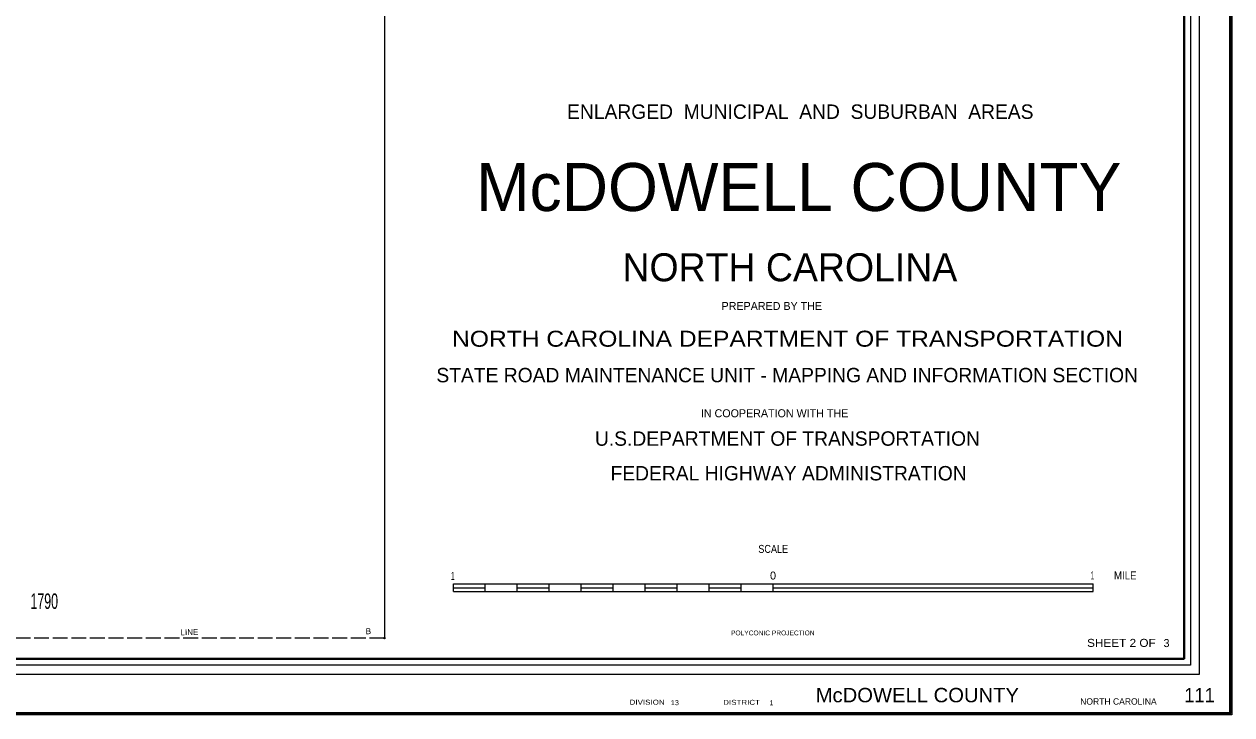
# Model space of a CAD drawing. Extents: x 299076 to 395779, y 196509 to 369634.
# Drawn here: x 371466 to 395769, y 255115 to 269009 of the extents above; entities that cross this region are included whole.
import ezdxf
from ezdxf.enums import TextEntityAlignment as Align

# ---------------------------------------------------------------- set-up
doc = ezdxf.new("R2010")
doc.units = 0
doc.header["$LTSCALE"] = 50
doc.header["$PDMODE"] = 32
doc.header["$PDSIZE"] = 25
doc.linetypes.add('LONG_DASHED', pattern=[7.5, 6, -1.5])
for name, color, linetype, lineweight in [('1', 7, 'Continuous', 25), ('20', 7, 'Continuous', 40), ('23', 7, 'Continuous', 25), ('25', 7, 'LONG_DASHED', 25), ('63', 7, 'Continuous', 25)]:
    doc.layers.add(name, color=color, linetype=linetype, lineweight=lineweight)
doc.layers.add('12', color=7, linetype='Continuous')
doc.layers.add('7', color=7, linetype='Continuous')

msp = doc.modelspace()

# ---------------------------------------------------------------- linework, layer by layer
at = {"layer": '1', "lineweight": 13}
msp.add_lwpolyline([(395769.01, 255114.72), (299138.37, 255114.72), (299138.37, 311511.76), (395769.01, 311511.76)], close=True, dxfattribs=at)
at = {"layer": '1'}
for p in [(378715.35, 256659.22), (395734.01, 255149.72)]:
    msp.add_point(p, dxfattribs=at)
at = {"layer": '20', "lineweight": 13}
for p, q in [((380102.54, 257597.16), (380102.54, 257746.91)), ((380102.54, 257746.91), (386539.91, 257746.91)), ((380102.54, 257672.04), (380746.28, 257672.04)), ((380746.28, 257597.16), (380746.28, 257746.91)), ((381390.01, 257597.16), (381390.01, 257746.91)), ((381390.01, 257672.04), (382033.75, 257672.04)), ((382033.75, 257597.16), (382033.75, 257746.91)), ((382677.49, 257597.16), (382677.49, 257746.91)), ((382677.49, 257672.04), (383321.23, 257672.04)), ((383321.23, 257597.16), (383321.23, 257746.91)), ((383964.96, 257597.16), (383964.96, 257746.91)), ((383964.96, 257672.04), (384608.7, 257672.04)), ((384608.7, 257597.16), (384608.7, 257746.91)), ((385252.44, 257597.16), (385252.44, 257746.91)), ((385252.44, 257672.04), (385896.18, 257672.04)), ((385896.18, 257597.16), (385896.18, 257746.91)), ((386539.91, 257672.04), (392977.29, 257672.04)), ((380102.54, 257597.16), (386539.91, 257597.16))]:
    msp.add_line(p, q, dxfattribs=at)
at = {"layer": '20'}
for points in [[(299173.37, 311476.76), (395734.01, 311476.76), (395734.01, 255149.72), (299173.37, 255149.72)], [(302361.22, 310367.8), (394808.5, 310367.8), (394808.5, 256241.43), (302361.22, 256241.43)]]:
    msp.add_lwpolyline(points, close=True, dxfattribs=at)
at = {"layer": '20', "lineweight": 13}
msp.add_lwpolyline([(302052.03, 310693.26), (302052.03, 255932.15), (302230.58, 256110.83), (302230.58, 310498.43), (394939.11, 310498.43), (394939.11, 256110.83), (302230.58, 256110.83), (302052.03, 255932.15), (395117.69, 255932.15), (395117.69, 310693.26)], close=True, dxfattribs=at)
for points in [[(386539.91, 257597.16), (392977.29, 257597.16), (392977.29, 257746.91)], [(386539.91, 257597.16), (386539.91, 257746.91), (392977.29, 257746.91)]]:
    msp.add_lwpolyline(points, dxfattribs=at)
at = {"layer": '25'}
msp.add_line((378715.35, 256659.22), (354056.61, 256659.22), dxfattribs=at)
at = {"layer": '63'}
msp.add_lwpolyline([(302755.05, 281490.49), (302755.05, 309959.13), (394375.88, 309959.13), (394375.88, 277375.94), (378715.35, 277375.94), (378715.35, 256659.22)], dxfattribs=at)

# ---------------------------------------------------------------- texts
at = {"layer": '12'}
for s, height, rotation, p in [('ENLARGED  MUNICIPAL  AND  SUBURBAN  AREAS', 289.7, 0.002, (387084.44, 267103.47)), ('NORTH CAROLINA', 563.3, 0.007, (386874.54, 263836.48)), ('PREPARED BY THE', 161, 0.006, (386511.75, 263258.68)), ('STATE ROAD MAINTENANCE UNIT - MAPPING AND INFORMATION SECTION', 289.7, 0.002, (386820.66, 261804.26)), ('IN COOPERATION WITH THE', 161, 0.007, (386567.43, 261100.93)), ('U.S.DEPARTMENT OF TRANSPORTATION', 289.7, 0.006, (386825.45, 260527.92)), ('FEDERAL HIGHWAY ADMINISTRATION', 289.7, 0.006, (386849.14, 259830.05))]:
    msp.add_text(s, height=height, rotation=rotation, dxfattribs=at).set_placement(p, align=Align.CENTER)
msp.add_text('    McDOWELL COUNTY   ', height=965.6, dxfattribs=at).set_placement((386874.5, 265250.24), align=Align.CENTER)
at = {"layer": '12', "width": 1.15}
msp.add_text('NORTH CAROLINA DEPARTMENT OF TRANSPORTATION', height=321.8, rotation=0.007, dxfattribs=at).set_placement((386826.95, 262520.39), align=Align.CENTER)
at = {"layer": '20'}
for s, height, width, p in [('SCALE', 161, 0.85, (386539.71, 258371.88)), ('1', 161, 0.5, (380091.05, 257827.54)), ('1', 161, 0.5, (392961.7, 257838.49)), ('MILE', 161, 0.9, (393624.08, 257838.68)), ('SHEET 2 OF', 160.9, 1.1, (393546.37, 256481.74)), ('McDOWELL COUNTY    ', 289.7, 1.05, (389665.83, 255367.02)), ('111', 289.7, 0.95, (395118.13, 255365.67)), ('DIVISION', 100, 1.2, (384002.34, 255318.67)), ('DISTRICT', 100, 1.2, (385902.7, 255316.37))]:
    msp.add_text(s, height=height, dxfattribs=dict(at, width=width)).set_placement(p, align=Align.CENTER)
for s, height, p in [('0', 161, (386536.02, 257835.84)), ('3  ', 160.9, (394514.48, 256477.82))]:
    msp.add_text(s, height=height, dxfattribs=at).set_placement(p, align=Align.CENTER)
msp.add_text('POLYCONIC PROJECTION', height=96.56, rotation=0.001, dxfattribs=at).set_placement((386531.15, 256714.13), align=Align.CENTER)
msp.add_text('NORTH CAROLINA', height=128.7, dxfattribs=at).set_placement((392716.77, 255319.57))
for s, width, p in [('13', 1.1, (384478.06, 255309.43)), (' 1', 0.95, (386427.79, 255305.97))]:
    msp.add_text(s, height=100, dxfattribs=dict(at, width=width)).set_placement(p)
at = {"layer": '23', "width": 0.6}
msp.add_text('1790', height=312, dxfattribs=at).set_placement((371869.33, 257245.36), align=Align.CENTER)
at = {"layer": '7'}
for s, rotation, p in [('LINE', 0.818, (374793.05, 256718.97)), ('B', 1.46, (378394.31, 256737.51))]:
    msp.add_text(s, height=120, rotation=rotation, dxfattribs=at).set_placement(p, align=Align.CENTER)

doc.saveas('drawing.dxf')
